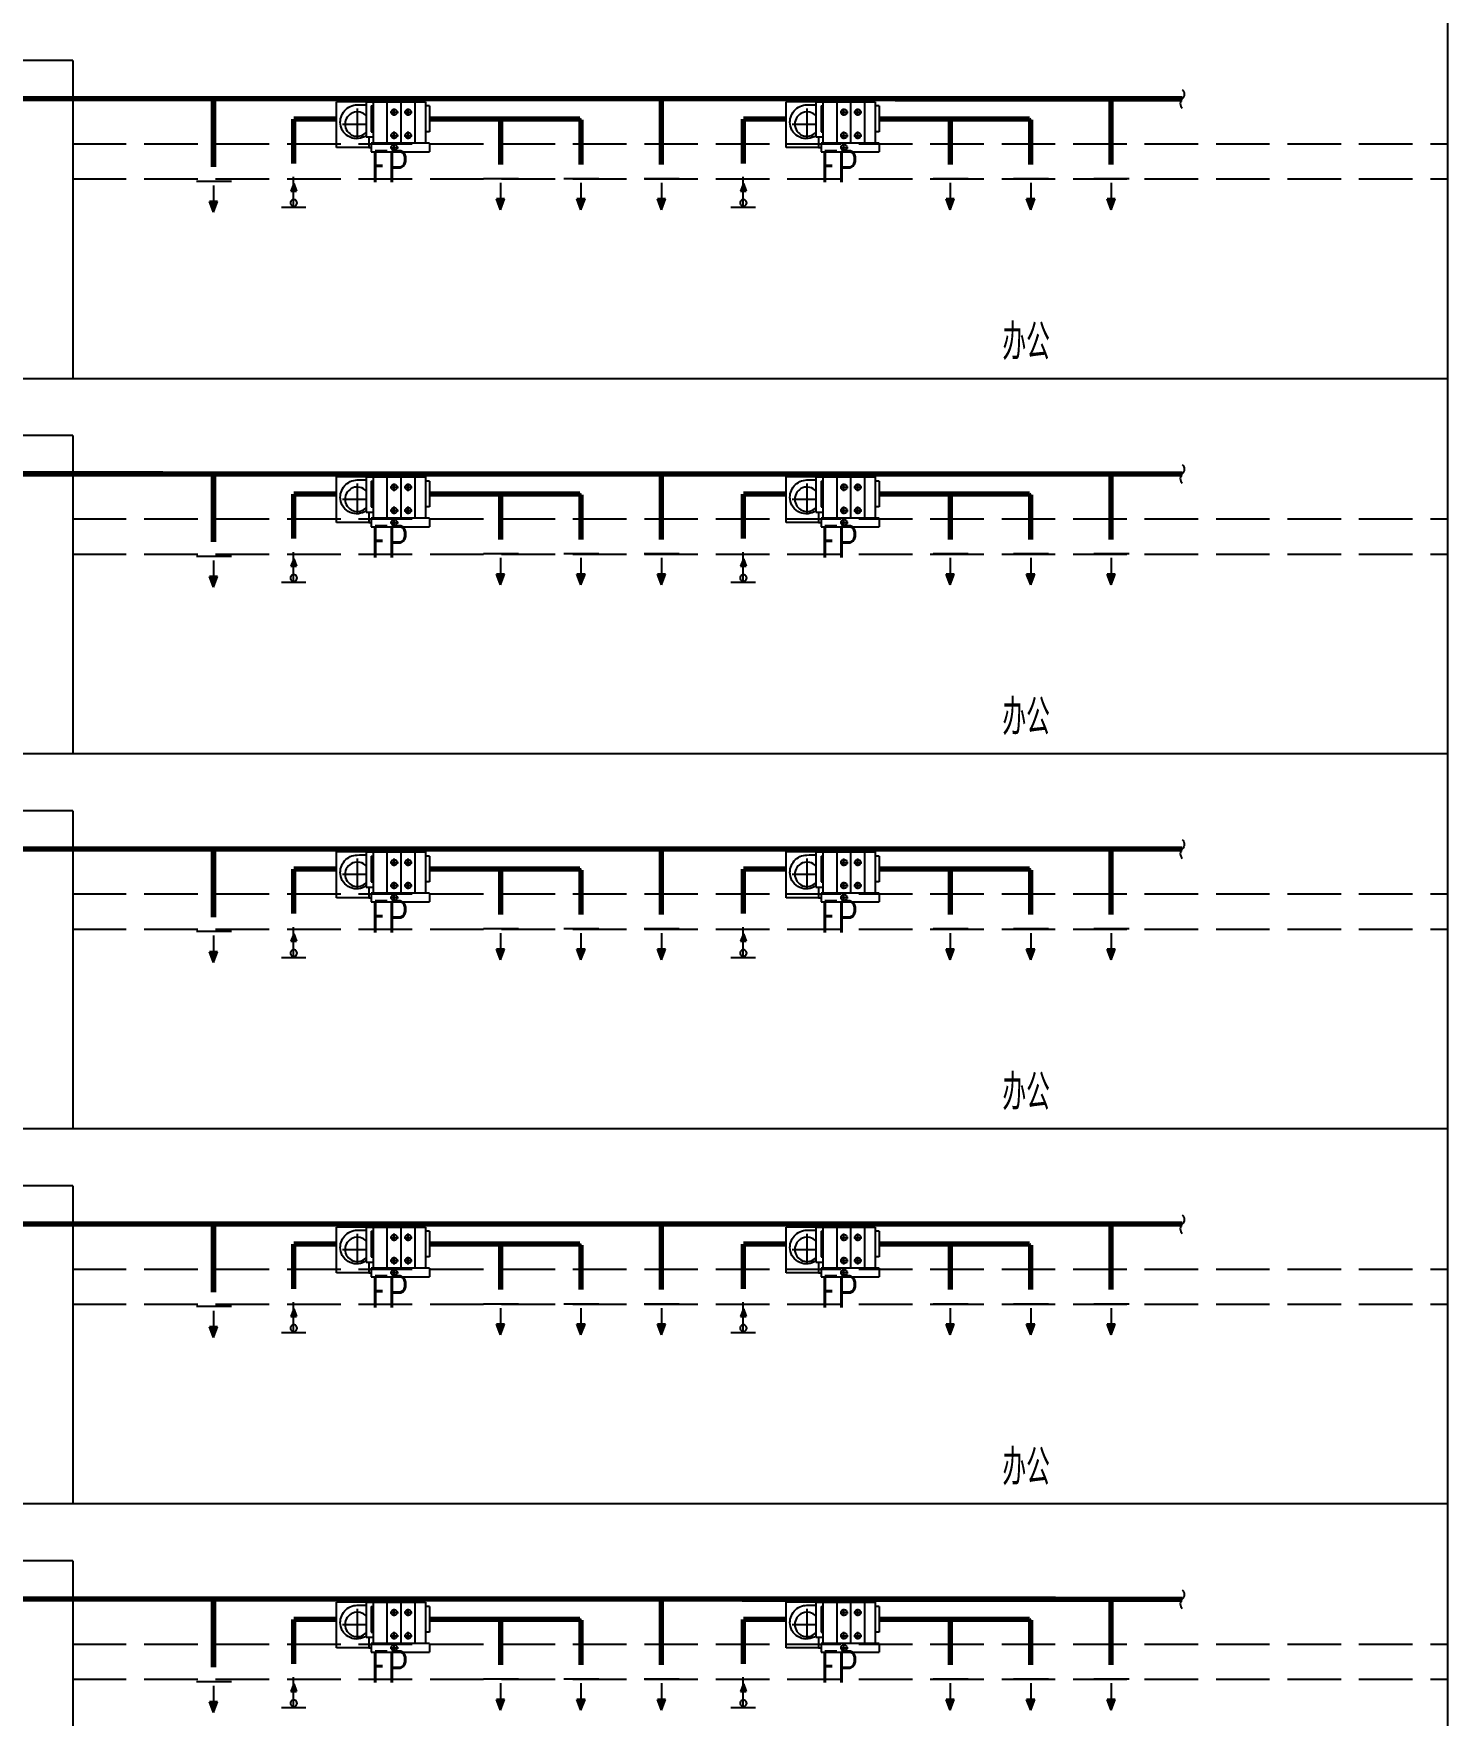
# Model space of a CAD drawing. Extents: x -778003 to -147913, y -2164908 to -814216.
# Drawn here: x -426004 to -410177, y -1146847 to -1128016 of the extents above; entities that cross this region are included whole.
import ezdxf

# ---------------------------------------------------------------- set-up
doc = ezdxf.new("R2010")
doc.units = 0
doc.header["$LTSCALE"] = 1000
doc.header["$MEASUREMENT"] = 0
doc.linetypes.add('虚线B', pattern=[0.8, 0.6, -0.2])
doc.layers.get('0').update_dxf_attribs({"linetype": 'CONTINUOUS'})
for name, color, linetype in [('AC-DIM', 3, 'CONTINUOUS'), ('ACS_COM', 7, 'CONTINUOUS'), ('ACS_风机标注', 2, 'CONTINUOUS'), ('EQUIP', 2, 'CONTINUOUS')]:
    doc.layers.add(name, color=color, linetype=linetype)
doc.styles.add('JD', font='ROMANS2.shx', dxfattribs={"width": 0.7, "bigfont": 'HZDF2.shx'})

msp = doc.modelspace()

# ---------------------------------------------------------------- linework, layer by layer
at = {"linetype": 'Continuous'}
for p, q in [((-423789.2, -1129670.2), (-424182, -1129670.2)), ((-420575.2, -1129641.9), (-420968, -1129641.9)), ((-420776.1, -1129687.7), (-420776.1, -1129987.8)), ((-419675.2, -1129641.9), (-420068, -1129641.9)), ((-419876.1, -1129687.7), (-419876.1, -1129987.8)), ((-418775.2, -1129641.9), (-419168, -1129641.9)), ((-418976.1, -1129687.7), (-418976.1, -1129987.8)), ((-415540.7, -1129641.9), (-415933.5, -1129641.9)), ((-415741.5, -1129687.7), (-415741.5, -1129987.8)), ((-414640.7, -1129641.9), (-415033.5, -1129641.9)), ((-414841.5, -1129687.7), (-414841.5, -1129987.8)), ((-413740.7, -1129641.9), (-414133.5, -1129641.9)), ((-413941.5, -1129687.7), (-413941.5, -1129987.8)), ((-423990.1, -1129716.1), (-423990.1, -1130016.2)), ((-420731, -1129867.7), (-420821.1, -1129867.7)), ((-420776.1, -1129987.8), (-420821.1, -1129867.7)), ((-420776.1, -1129987.8), (-420731, -1129867.7)), ((-420776.1, -1129987.8), (-420731, -1129867.7)), ((-419876.1, -1129987.8), (-419921.1, -1129867.7)), ((-419831, -1129867.7), (-419921.1, -1129867.7)), ((-419876.1, -1129987.8), (-419831, -1129867.7)), ((-419876.1, -1129987.8), (-419831, -1129867.7)), ((-418976.1, -1129987.8), (-419021.1, -1129867.7)), ((-418931, -1129867.7), (-419021.1, -1129867.7)), ((-418976.1, -1129987.8), (-418931, -1129867.7)), ((-418976.1, -1129987.8), (-418931, -1129867.7)), ((-415696.5, -1129867.7), (-415786.6, -1129867.7)), ((-415741.5, -1129987.8), (-415786.6, -1129867.7)), ((-415741.5, -1129987.8), (-415696.5, -1129867.7)), ((-415741.5, -1129987.8), (-415696.5, -1129867.7)), ((-414841.5, -1129987.8), (-414886.6, -1129867.7)), ((-414796.5, -1129867.7), (-414886.6, -1129867.7)), ((-414841.5, -1129987.8), (-414796.5, -1129867.7)), ((-414841.5, -1129987.8), (-414796.5, -1129867.7)), ((-413941.5, -1129987.8), (-413986.6, -1129867.7)), ((-413896.5, -1129867.7), (-413986.6, -1129867.7)), ((-413941.5, -1129987.8), (-413896.5, -1129867.7)), ((-413941.5, -1129987.8), (-413896.5, -1129867.7)), ((-423945, -1129896.1), (-424035.1, -1129896.1)), ((-423990.1, -1130016.2), (-424035.1, -1129896.1)), ((-423990.1, -1130016.2), (-423945, -1129896.1)), ((-423990.1, -1130016.2), (-423945, -1129896.1)), ((-423789.2, -1133870.3), (-424182, -1133870.3)), ((-423990.1, -1133916.1), (-423990.1, -1134216.2)), ((-420575.2, -1133841.9), (-420968, -1133841.9)), ((-420776.1, -1133887.7), (-420776.1, -1134187.8)), ((-419675.2, -1133841.9), (-420068, -1133841.9)), ((-419876.1, -1133887.7), (-419876.1, -1134187.8)), ((-418775.2, -1133841.9), (-419168, -1133841.9)), ((-418976.1, -1133887.7), (-418976.1, -1134187.8)), ((-415540.7, -1133841.9), (-415933.5, -1133841.9)), ((-415741.5, -1133887.7), (-415741.5, -1134187.8)), ((-414640.7, -1133841.9), (-415033.5, -1133841.9)), ((-414841.5, -1133887.7), (-414841.5, -1134187.8)), ((-413740.7, -1133841.9), (-414133.5, -1133841.9)), ((-413941.5, -1133887.7), (-413941.5, -1134187.8)), ((-423945, -1134096.2), (-424035.1, -1134096.2)), ((-423990.1, -1134216.2), (-424035.1, -1134096.2)), ((-423990.1, -1134216.2), (-423945, -1134096.2)), ((-423990.1, -1134216.2), (-423945, -1134096.2)), ((-420731, -1134067.8), (-420821.1, -1134067.8)), ((-420776.1, -1134187.8), (-420821.1, -1134067.8)), ((-420776.1, -1134187.8), (-420731, -1134067.8)), ((-420776.1, -1134187.8), (-420731, -1134067.8)), ((-419876.1, -1134187.8), (-419921.1, -1134067.8)), ((-419831, -1134067.8), (-419921.1, -1134067.8)), ((-419876.1, -1134187.8), (-419831, -1134067.8)), ((-419876.1, -1134187.8), (-419831, -1134067.8)), ((-418976.1, -1134187.8), (-419021.1, -1134067.8)), ((-418931, -1134067.8), (-419021.1, -1134067.8)), ((-418976.1, -1134187.8), (-418931, -1134067.8)), ((-418976.1, -1134187.8), (-418931, -1134067.8)), ((-415696.5, -1134067.8), (-415786.6, -1134067.8)), ((-415741.5, -1134187.8), (-415786.6, -1134067.8)), ((-415741.5, -1134187.8), (-415696.5, -1134067.8)), ((-415741.5, -1134187.8), (-415696.5, -1134067.8)), ((-414841.5, -1134187.8), (-414886.6, -1134067.8)), ((-414796.5, -1134067.8), (-414886.6, -1134067.8)), ((-414841.5, -1134187.8), (-414796.5, -1134067.8)), ((-414841.5, -1134187.8), (-414796.5, -1134067.8)), ((-413941.5, -1134187.8), (-413986.6, -1134067.8)), ((-413896.5, -1134067.8), (-413986.6, -1134067.8)), ((-413941.5, -1134187.8), (-413896.5, -1134067.8)), ((-413941.5, -1134187.8), (-413896.5, -1134067.8)), ((-423789.2, -1138070.3), (-424182, -1138070.3)), ((-423990.1, -1138116.1), (-423990.1, -1138416.3)), ((-420575.2, -1138041.9), (-420968, -1138041.9)), ((-420776.1, -1138087.8), (-420776.1, -1138387.9)), ((-419675.2, -1138041.9), (-420068, -1138041.9)), ((-419876.1, -1138087.8), (-419876.1, -1138387.9)), ((-418775.2, -1138041.9), (-419168, -1138041.9)), ((-418976.1, -1138087.8), (-418976.1, -1138387.9)), ((-415540.7, -1138041.9), (-415933.5, -1138041.9)), ((-415741.5, -1138087.8), (-415741.5, -1138387.9)), ((-414640.7, -1138041.9), (-415033.5, -1138041.9)), ((-414841.5, -1138087.8), (-414841.5, -1138387.9)), ((-413740.7, -1138041.9), (-414133.5, -1138041.9)), ((-413941.5, -1138087.8), (-413941.5, -1138387.9)), ((-423945, -1138296.2), (-424035.1, -1138296.2)), ((-423990.1, -1138416.3), (-424035.1, -1138296.2)), ((-423990.1, -1138416.3), (-423945, -1138296.2)), ((-423990.1, -1138416.3), (-423945, -1138296.2)), ((-420731, -1138267.8), (-420821.1, -1138267.8)), ((-420776.1, -1138387.9), (-420821.1, -1138267.8)), ((-420776.1, -1138387.9), (-420731, -1138267.8)), ((-420776.1, -1138387.9), (-420731, -1138267.8)), ((-419876.1, -1138387.9), (-419921.1, -1138267.8)), ((-419831, -1138267.8), (-419921.1, -1138267.8)), ((-419876.1, -1138387.9), (-419831, -1138267.8)), ((-419876.1, -1138387.9), (-419831, -1138267.8)), ((-418976.1, -1138387.9), (-419021.1, -1138267.8)), ((-418931, -1138267.8), (-419021.1, -1138267.8)), ((-418976.1, -1138387.9), (-418931, -1138267.8)), ((-418976.1, -1138387.9), (-418931, -1138267.8)), ((-415696.5, -1138267.8), (-415786.6, -1138267.8)), ((-415741.5, -1138387.9), (-415786.6, -1138267.8)), ((-415741.5, -1138387.9), (-415696.5, -1138267.8)), ((-415741.5, -1138387.9), (-415696.5, -1138267.8)), ((-414841.5, -1138387.9), (-414886.6, -1138267.8)), ((-414796.5, -1138267.8), (-414886.6, -1138267.8)), ((-414841.5, -1138387.9), (-414796.5, -1138267.8)), ((-414841.5, -1138387.9), (-414796.5, -1138267.8)), ((-413941.5, -1138387.9), (-413986.6, -1138267.8)), ((-413896.5, -1138267.8), (-413986.6, -1138267.8)), ((-413941.5, -1138387.9), (-413896.5, -1138267.8)), ((-413941.5, -1138387.9), (-413896.5, -1138267.8)), ((-423789.2, -1142270.4), (-424182, -1142270.4)), ((-420575.2, -1142242), (-420968, -1142242)), ((-420776.1, -1142287.9), (-420776.1, -1142588)), ((-419675.2, -1142242), (-420068, -1142242)), ((-419876.1, -1142287.9), (-419876.1, -1142588)), ((-418775.2, -1142242), (-419168, -1142242)), ((-418976.1, -1142287.9), (-418976.1, -1142588)), ((-415540.7, -1142242), (-415933.5, -1142242)), ((-415741.5, -1142287.9), (-415741.5, -1142588)), ((-414640.7, -1142242), (-415033.5, -1142242)), ((-414841.5, -1142287.9), (-414841.5, -1142588)), ((-413740.7, -1142242), (-414133.5, -1142242)), ((-413941.5, -1142287.9), (-413941.5, -1142588)), ((-423990.1, -1142316.2), (-423990.1, -1142616.3)), ((-420731, -1142467.9), (-420821.1, -1142467.9)), ((-420776.1, -1142588), (-420821.1, -1142467.9)), ((-420776.1, -1142588), (-420731, -1142467.9)), ((-420776.1, -1142588), (-420731, -1142467.9)), ((-419876.1, -1142588), (-419921.1, -1142467.9)), ((-419831, -1142467.9), (-419921.1, -1142467.9)), ((-419876.1, -1142588), (-419831, -1142467.9)), ((-419876.1, -1142588), (-419831, -1142467.9)), ((-418976.1, -1142588), (-419021.1, -1142467.9)), ((-418931, -1142467.9), (-419021.1, -1142467.9)), ((-418976.1, -1142588), (-418931, -1142467.9)), ((-418976.1, -1142588), (-418931, -1142467.9)), ((-415696.5, -1142467.9), (-415786.6, -1142467.9)), ((-415741.5, -1142588), (-415786.6, -1142467.9)), ((-415741.5, -1142588), (-415696.5, -1142467.9)), ((-415741.5, -1142588), (-415696.5, -1142467.9)), ((-414841.5, -1142588), (-414886.6, -1142467.9)), ((-414796.5, -1142467.9), (-414886.6, -1142467.9)), ((-414841.5, -1142588), (-414796.5, -1142467.9)), ((-414841.5, -1142588), (-414796.5, -1142467.9)), ((-413941.5, -1142588), (-413986.6, -1142467.9)), ((-413896.5, -1142467.9), (-413986.6, -1142467.9)), ((-413941.5, -1142588), (-413896.5, -1142467.9)), ((-413941.5, -1142588), (-413896.5, -1142467.9)), ((-423945, -1142496.3), (-424035.1, -1142496.3)), ((-423990.1, -1142616.3), (-424035.1, -1142496.3)), ((-423990.1, -1142616.3), (-423945, -1142496.3)), ((-423990.1, -1142616.3), (-423945, -1142496.3)), ((-420575.2, -1146442.1), (-420968, -1146442.1)), ((-419675.2, -1146442.1), (-420068, -1146442.1)), ((-418775.2, -1146442.1), (-419168, -1146442.1)), ((-415540.7, -1146442.1), (-415933.5, -1146442.1)), ((-414640.7, -1146442.1), (-415033.5, -1146442.1)), ((-413740.7, -1146442.1), (-414133.5, -1146442.1)), ((-423789.2, -1146470.5), (-424182, -1146470.5)), ((-423990.1, -1146516.3), (-423990.1, -1146816.4)), ((-420776.1, -1146487.9), (-420776.1, -1146788)), ((-419876.1, -1146487.9), (-419876.1, -1146788)), ((-418976.1, -1146487.9), (-418976.1, -1146788)), ((-415741.5, -1146487.9), (-415741.5, -1146788)), ((-414841.5, -1146487.9), (-414841.5, -1146788)), ((-413941.5, -1146487.9), (-413941.5, -1146788)), ((-423945, -1146696.4), (-424035.1, -1146696.4)), ((-423990.1, -1146816.4), (-424035.1, -1146696.4)), ((-423990.1, -1146816.4), (-423945, -1146696.4)), ((-423990.1, -1146816.4), (-423945, -1146696.4)), ((-420731, -1146668), (-420821.1, -1146668)), ((-420776.1, -1146788), (-420821.1, -1146668)), ((-420776.1, -1146788), (-420731, -1146668)), ((-420776.1, -1146788), (-420731, -1146668)), ((-419876.1, -1146788), (-419921.1, -1146668)), ((-419831, -1146668), (-419921.1, -1146668)), ((-419876.1, -1146788), (-419831, -1146668)), ((-419876.1, -1146788), (-419831, -1146668)), ((-418976.1, -1146788), (-419021.1, -1146668)), ((-418931, -1146668), (-419021.1, -1146668)), ((-418976.1, -1146788), (-418931, -1146668)), ((-418976.1, -1146788), (-418931, -1146668)), ((-415696.5, -1146668), (-415786.6, -1146668)), ((-415741.5, -1146788), (-415786.6, -1146668)), ((-415741.5, -1146788), (-415696.5, -1146668)), ((-415741.5, -1146788), (-415696.5, -1146668)), ((-414841.5, -1146788), (-414886.6, -1146668)), ((-414796.5, -1146668), (-414886.6, -1146668)), ((-414841.5, -1146788), (-414796.5, -1146668)), ((-414841.5, -1146788), (-414796.5, -1146668)), ((-413941.5, -1146788), (-413986.6, -1146668)), ((-413896.5, -1146668), (-413986.6, -1146668)), ((-413941.5, -1146788), (-413896.5, -1146668)), ((-413941.5, -1146788), (-413896.5, -1146668))]:
    msp.add_line(p, q, dxfattribs=at)
for points in [[(-420731, -1129867.7), (-420776.1, -1129987.8), (-420821.1, -1129867.7)], [(-419831, -1129867.7), (-419876.1, -1129987.8), (-419921.1, -1129867.7)], [(-418931, -1129867.7), (-418976.1, -1129987.8), (-419021.1, -1129867.7)], [(-415696.5, -1129867.7), (-415741.5, -1129987.8), (-415786.6, -1129867.7)], [(-414796.5, -1129867.7), (-414841.5, -1129987.8), (-414886.6, -1129867.7)], [(-413896.5, -1129867.7), (-413941.5, -1129987.8), (-413986.6, -1129867.7)], [(-423945, -1129896.1), (-423990.1, -1130016.2), (-424035.1, -1129896.1)], [(-423945, -1134096.2), (-423990.1, -1134216.2), (-424035.1, -1134096.2)], [(-420731, -1134067.8), (-420776.1, -1134187.8), (-420821.1, -1134067.8)], [(-419831, -1134067.8), (-419876.1, -1134187.8), (-419921.1, -1134067.8)], [(-418931, -1134067.8), (-418976.1, -1134187.8), (-419021.1, -1134067.8)], [(-415696.5, -1134067.8), (-415741.5, -1134187.8), (-415786.6, -1134067.8)], [(-414796.5, -1134067.8), (-414841.5, -1134187.8), (-414886.6, -1134067.8)], [(-413896.5, -1134067.8), (-413941.5, -1134187.8), (-413986.6, -1134067.8)], [(-423945, -1138296.2), (-423990.1, -1138416.3), (-424035.1, -1138296.2)], [(-420731, -1138267.8), (-420776.1, -1138387.9), (-420821.1, -1138267.8)], [(-419831, -1138267.8), (-419876.1, -1138387.9), (-419921.1, -1138267.8)], [(-418931, -1138267.8), (-418976.1, -1138387.9), (-419021.1, -1138267.8)], [(-415696.5, -1138267.8), (-415741.5, -1138387.9), (-415786.6, -1138267.8)], [(-414796.5, -1138267.8), (-414841.5, -1138387.9), (-414886.6, -1138267.8)], [(-413896.5, -1138267.8), (-413941.5, -1138387.9), (-413986.6, -1138267.8)], [(-420731, -1142467.9), (-420776.1, -1142588), (-420821.1, -1142467.9)], [(-419831, -1142467.9), (-419876.1, -1142588), (-419921.1, -1142467.9)], [(-418931, -1142467.9), (-418976.1, -1142588), (-419021.1, -1142467.9)], [(-415696.5, -1142467.9), (-415741.5, -1142588), (-415786.6, -1142467.9)], [(-414796.5, -1142467.9), (-414841.5, -1142588), (-414886.6, -1142467.9)], [(-413896.5, -1142467.9), (-413941.5, -1142588), (-413986.6, -1142467.9)], [(-423945, -1142496.3), (-423990.1, -1142616.3), (-424035.1, -1142496.3)], [(-423945, -1146696.4), (-423990.1, -1146816.4), (-424035.1, -1146696.4)], [(-420731, -1146668), (-420776.1, -1146788), (-420821.1, -1146668)], [(-419831, -1146668), (-419876.1, -1146788), (-419921.1, -1146668)], [(-418931, -1146668), (-418976.1, -1146788), (-419021.1, -1146668)], [(-415696.5, -1146668), (-415741.5, -1146788), (-415786.6, -1146668)], [(-414796.5, -1146668), (-414841.5, -1146788), (-414886.6, -1146668)], [(-413896.5, -1146668), (-413941.5, -1146788), (-413986.6, -1146668)]]:
    msp.add_solid(points, dxfattribs=at)
at = {"layer": 'AC-DIM'}
for p, q in [((-423092.9, -1129948.7), (-423092.9, -1129621.2)), ((-418059.6, -1129948.7), (-418059.6, -1129621.1)), ((-423091.6, -1129695.4), (-423123.2, -1129779.4)), ((-423091.6, -1129695.4), (-423123.2, -1129779.4)), ((-423123.2, -1129779.4), (-423060.1, -1129779.4)), ((-423091.6, -1129695.4), (-423060.1, -1129779.4)), ((-418057.1, -1129695.4), (-418088.7, -1129779.4)), ((-418057.1, -1129695.4), (-418088.7, -1129779.4)), ((-418088.7, -1129779.4), (-418025.6, -1129779.4)), ((-418057.1, -1129695.4), (-418025.6, -1129779.4)), ((-423230.4, -1129960.1), (-422955.4, -1129960.1)), ((-418197.1, -1129960.1), (-417922.2, -1129960.1)), ((-423092.9, -1134148.8), (-423092.9, -1133821.2)), ((-418059.6, -1134148.7), (-418059.6, -1133821.2)), ((-423091.6, -1133895.4), (-423123.2, -1133979.4)), ((-423091.6, -1133895.4), (-423123.2, -1133979.4)), ((-423123.2, -1133979.4), (-423060.1, -1133979.4)), ((-423091.6, -1133895.4), (-423060.1, -1133979.4)), ((-418057.1, -1133895.4), (-418088.7, -1133979.4)), ((-418057.1, -1133895.4), (-418088.7, -1133979.4)), ((-418088.7, -1133979.4), (-418025.6, -1133979.4)), ((-418057.1, -1133895.4), (-418025.6, -1133979.4)), ((-423230.4, -1134160.1), (-422955.4, -1134160.1)), ((-418197.1, -1134160.1), (-417922.2, -1134160.1)), ((-423091.6, -1138095.4), (-423123.2, -1138179.5)), ((-423091.6, -1138095.4), (-423123.2, -1138179.5)), ((-423092.9, -1138348.8), (-423092.9, -1138021.2)), ((-423091.6, -1138095.4), (-423060.1, -1138179.5)), ((-418057.1, -1138095.4), (-418088.7, -1138179.5)), ((-418057.1, -1138095.4), (-418088.7, -1138179.5)), ((-418059.6, -1138348.8), (-418059.6, -1138021.2)), ((-418057.1, -1138095.4), (-418025.6, -1138179.5)), ((-423123.2, -1138179.5), (-423060.1, -1138179.5)), ((-418088.7, -1138179.5), (-418025.6, -1138179.5)), ((-423230.4, -1138360.1), (-422955.4, -1138360.1)), ((-418197.1, -1138360.1), (-417922.2, -1138360.1)), ((-423091.6, -1142295.5), (-423123.2, -1142379.5)), ((-423091.6, -1142295.5), (-423123.2, -1142379.5)), ((-423092.9, -1142548.9), (-423092.9, -1142221.3)), ((-423091.6, -1142295.5), (-423060.1, -1142379.5)), ((-418057.1, -1142295.5), (-418088.7, -1142379.5)), ((-418057.1, -1142295.5), (-418088.7, -1142379.5)), ((-418059.6, -1142548.9), (-418059.6, -1142221.3)), ((-418057.1, -1142295.5), (-418025.6, -1142379.5)), ((-423123.2, -1142379.5), (-423060.1, -1142379.5)), ((-418088.7, -1142379.5), (-418025.6, -1142379.5)), ((-423230.4, -1142560.2), (-422955.4, -1142560.2)), ((-418197.1, -1142560.2), (-417922.2, -1142560.2)), ((-423092.9, -1146748.9), (-423092.9, -1146421.4)), ((-418059.6, -1146748.9), (-418059.6, -1146421.4)), ((-423091.6, -1146495.6), (-423123.2, -1146579.6)), ((-423091.6, -1146495.6), (-423123.2, -1146579.6)), ((-423123.2, -1146579.6), (-423060.1, -1146579.6)), ((-423091.6, -1146495.6), (-423060.1, -1146579.6)), ((-418057.1, -1146495.6), (-418088.7, -1146579.6)), ((-418057.1, -1146495.6), (-418088.7, -1146579.6)), ((-418088.7, -1146579.6), (-418025.6, -1146579.6)), ((-418057.1, -1146495.6), (-418025.6, -1146579.6)), ((-423230.4, -1146760.3), (-422955.4, -1146760.3)), ((-418197.1, -1146760.3), (-417922.2, -1146760.3))]:
    msp.add_line(p, q, dxfattribs=at)
for centre, start, end in [((-423092.6, -1129911.6), 88.0773, 271.9227), ((-423091.3, -1129911.6), 268.0773, 91.9227), ((-418058.1, -1129911.6), 88.0773, 271.9227), ((-418058.1, -1129911.6), 268.0773, 91.9227), ((-423092.6, -1134111.6), 88.0773, 271.9227), ((-423091.3, -1134111.7), 268.0773, 91.9227), ((-418058.1, -1134111.6), 88.0773, 271.9227), ((-418058.1, -1134111.6), 268.0773, 91.9227), ((-423092.6, -1138311.7), 88.0773, 271.9227), ((-423091.3, -1138311.7), 268.0773, 91.9227), ((-418058.1, -1138311.7), 88.0773, 271.9227), ((-418058.1, -1138311.7), 268.0773, 91.9227), ((-423092.6, -1142511.8), 88.0773, 271.9227), ((-423091.3, -1142511.8), 268.0773, 91.9227), ((-418058.1, -1142511.8), 88.0773, 271.9227), ((-418058.1, -1142511.8), 268.0773, 91.9227), ((-423092.6, -1146711.8), 88.0773, 271.9227), ((-423091.3, -1146711.8), 268.0773, 91.9227), ((-418058.1, -1146711.8), 88.0773, 271.9227), ((-418058.1, -1146711.8), 268.0773, 91.9227)]:
    msp.add_arc(centre, 37.1, start, end, dxfattribs=at)
for points in [[(-423123.2, -1129779.4), (-423091.6, -1129695.4), (-423060.1, -1129779.4)], [(-418088.7, -1129779.4), (-418057.1, -1129695.4), (-418025.6, -1129779.4)], [(-423123.2, -1133979.4), (-423091.6, -1133895.4), (-423060.1, -1133979.4)], [(-418088.7, -1133979.4), (-418057.1, -1133895.4), (-418025.6, -1133979.4)], [(-423123.2, -1138179.5), (-423091.6, -1138095.4), (-423060.1, -1138179.5)], [(-418088.7, -1138179.5), (-418057.1, -1138095.4), (-418025.6, -1138179.5)], [(-423123.2, -1142379.5), (-423091.6, -1142295.5), (-423060.1, -1142379.5)], [(-418088.7, -1142379.5), (-418057.1, -1142295.5), (-418025.6, -1142379.5)], [(-423123.2, -1146579.6), (-423091.6, -1146495.6), (-423060.1, -1146579.6)], [(-418088.7, -1146579.6), (-418057.1, -1146495.6), (-418025.6, -1146579.6)]]:
    msp.add_solid(points, dxfattribs=at)
at = {"layer": 'ACS_COM'}
for p, q in [((-410176.6, -1115075.7), (-410176.6, -1157376.2)), ((-425566.2, -1128317.4), (-430549.1, -1128317.4)), ((-425566.2, -1128317.4), (-425566.2, -1131875.9)), ((-422613.5, -1129291.9), (-422613.5, -1128779.4)), ((-422279.5, -1128779.4), (-422613.5, -1128779.4)), ((-422380.5, -1128854.2), (-422380.5, -1129192.4)), ((-422279.5, -1128779.4), (-421616.5, -1128779.4)), ((-422279.5, -1128779.4), (-422279.5, -1129172.9)), ((-422223.1, -1128826.4), (-422223.1, -1129114.4)), ((-422223.1, -1128826.4), (-422203.7, -1128826.4)), ((-422203.7, -1128779.4), (-422203.7, -1129241.2)), ((-422044, -1129241.2), (-422044, -1128779.4)), ((-421888.9, -1129241.2), (-421888.9, -1128779.4)), ((-421733.8, -1129241.2), (-421733.8, -1128779.4)), ((-421616.5, -1128779.4), (-421616.5, -1129241.2)), ((-421572.6, -1128826.4), (-421616.5, -1128826.4)), ((-421572.6, -1128826.4), (-421572.6, -1129114.4)), ((-417579, -1129291.9), (-417579, -1128779.4)), ((-417245, -1128779.4), (-417579, -1128779.4)), ((-417346, -1128854.2), (-417346, -1129192.4)), ((-417245, -1128779.4), (-416582, -1128779.4)), ((-417245, -1128779.4), (-417245, -1129172.9)), ((-417188.6, -1128826.4), (-417188.6, -1129114.4)), ((-417188.6, -1128826.4), (-417169.2, -1128826.4)), ((-417169.2, -1128779.4), (-417169.2, -1129241.2)), ((-417009.5, -1129241.2), (-417009.5, -1128779.4)), ((-416854.4, -1129241.2), (-416854.4, -1128779.4)), ((-416699.2, -1129241.2), (-416699.2, -1128779.4)), ((-416582, -1128779.4), (-416582, -1129241.2)), ((-416538.1, -1128826.4), (-416582, -1128826.4)), ((-416538.1, -1128826.4), (-416538.1, -1129114.4)), ((-422545, -1129029.5), (-422279.5, -1129029.5)), ((-422223.1, -1129114.4), (-422203.7, -1129114.4)), ((-421572.6, -1129114.4), (-421616.5, -1129114.4)), ((-417510.4, -1129029.5), (-417245, -1129029.5)), ((-417188.6, -1129114.4), (-417169.2, -1129114.4)), ((-416538.1, -1129114.4), (-416582, -1129114.4)), ((-422251.1, -1129291.9), (-422613.5, -1129291.9)), ((-422279.5, -1129172.9), (-422203.7, -1129172.9)), ((-422251.1, -1129172.9), (-422251.1, -1129291.9)), ((-422251.1, -1129291.9), (-422223.1, -1129291.9)), ((-421572.6, -1129241.2), (-422223.1, -1129241.2)), ((-422223.1, -1129241.2), (-422223.1, -1129338.6)), ((-421572.6, -1129241.2), (-421572.6, -1129338.6)), ((-417216.6, -1129291.9), (-417579, -1129291.9)), ((-417245, -1129172.9), (-417169.2, -1129172.9)), ((-417216.6, -1129172.9), (-417216.6, -1129291.9)), ((-417216.6, -1129291.9), (-417188.6, -1129291.9)), ((-416538.1, -1129241.2), (-417188.6, -1129241.2)), ((-417188.6, -1129241.2), (-417188.6, -1129338.6)), ((-416538.1, -1129241.2), (-416538.1, -1129338.6)), ((-422223.1, -1129338.6), (-421572.6, -1129338.6)), ((-417188.6, -1129338.6), (-416538.1, -1129338.6)), ((-430549.1, -1131876), (-410176.6, -1131876)), ((-425566.2, -1132517.4), (-430549.1, -1132517.4)), ((-425566.2, -1132517.4), (-425566.2, -1136076)), ((-422613.5, -1133491.9), (-422613.5, -1132979.5)), ((-422279.5, -1132979.5), (-422613.5, -1132979.5)), ((-422380.5, -1133054.3), (-422380.5, -1133392.5)), ((-422279.5, -1132979.5), (-421616.5, -1132979.5)), ((-422279.5, -1132979.5), (-422279.5, -1133373)), ((-422223.1, -1133026.4), (-422223.1, -1133314.4)), ((-422223.1, -1133026.4), (-422203.7, -1133026.4)), ((-422203.7, -1132979.5), (-422203.7, -1133441.2)), ((-422044, -1133441.2), (-422044, -1132979.5)), ((-421888.9, -1133441.2), (-421888.9, -1132979.5)), ((-421733.8, -1133441.2), (-421733.8, -1132979.5)), ((-421616.5, -1132979.5), (-421616.5, -1133441.2)), ((-421572.6, -1133026.4), (-421616.5, -1133026.4)), ((-421572.6, -1133026.4), (-421572.6, -1133314.4)), ((-417579, -1133491.9), (-417579, -1132979.5)), ((-417245, -1132979.5), (-417579, -1132979.5)), ((-417346, -1133054.3), (-417346, -1133392.5)), ((-417245, -1132979.5), (-416582, -1132979.5)), ((-417245, -1132979.5), (-417245, -1133373)), ((-417188.6, -1133026.4), (-417188.6, -1133314.4)), ((-417188.6, -1133026.4), (-417169.2, -1133026.4)), ((-417169.2, -1132979.5), (-417169.2, -1133441.2)), ((-417009.5, -1133441.2), (-417009.5, -1132979.5)), ((-416854.4, -1133441.2), (-416854.4, -1132979.5)), ((-416699.2, -1133441.2), (-416699.2, -1132979.5)), ((-416582, -1132979.5), (-416582, -1133441.2)), ((-416538.1, -1133026.4), (-416582, -1133026.4)), ((-416538.1, -1133026.4), (-416538.1, -1133314.4)), ((-422545, -1133229.5), (-422279.5, -1133229.5)), ((-417510.4, -1133229.5), (-417245, -1133229.5)), ((-422279.5, -1133373), (-422203.7, -1133373)), ((-422251.1, -1133373), (-422251.1, -1133491.9)), ((-422223.1, -1133314.4), (-422203.7, -1133314.4)), ((-421572.6, -1133441.2), (-422223.1, -1133441.2)), ((-422223.1, -1133441.2), (-422223.1, -1133538.7)), ((-421572.6, -1133314.4), (-421616.5, -1133314.4)), ((-421572.6, -1133441.2), (-421572.6, -1133538.7)), ((-417245, -1133373), (-417169.2, -1133373)), ((-417216.6, -1133373), (-417216.6, -1133491.9)), ((-417188.6, -1133314.4), (-417169.2, -1133314.4)), ((-416538.1, -1133441.2), (-417188.6, -1133441.2)), ((-417188.6, -1133441.2), (-417188.6, -1133538.7)), ((-416538.1, -1133314.4), (-416582, -1133314.4)), ((-416538.1, -1133441.2), (-416538.1, -1133538.7)), ((-422251.1, -1133491.9), (-422613.5, -1133491.9)), ((-422251.1, -1133491.9), (-422223.1, -1133491.9)), ((-422223.1, -1133538.7), (-421572.6, -1133538.7)), ((-417216.6, -1133491.9), (-417579, -1133491.9)), ((-417216.6, -1133491.9), (-417188.6, -1133491.9)), ((-417188.6, -1133538.7), (-416538.1, -1133538.7)), ((-430549.1, -1136076), (-410176.6, -1136076)), ((-425566.2, -1136717.5), (-430549.1, -1136717.5)), ((-425566.2, -1136717.5), (-425566.2, -1140276)), ((-422613.5, -1137692), (-422613.5, -1137179.5)), ((-422279.5, -1137179.5), (-422613.5, -1137179.5)), ((-422279.5, -1137179.5), (-421616.5, -1137179.5)), ((-422279.5, -1137179.5), (-422279.5, -1137573)), ((-422203.7, -1137179.5), (-422203.7, -1137641.2)), ((-422044, -1137641.2), (-422044, -1137179.5)), ((-421888.9, -1137641.2), (-421888.9, -1137179.5)), ((-421733.8, -1137641.2), (-421733.8, -1137179.5)), ((-421616.5, -1137179.5), (-421616.5, -1137641.2)), ((-417579, -1137692), (-417579, -1137179.5)), ((-417245, -1137179.5), (-417579, -1137179.5)), ((-417245, -1137179.5), (-416582, -1137179.5)), ((-417245, -1137179.5), (-417245, -1137573)), ((-417169.2, -1137179.5), (-417169.2, -1137641.2)), ((-417009.5, -1137641.2), (-417009.5, -1137179.5)), ((-416854.4, -1137641.2), (-416854.4, -1137179.5)), ((-416699.2, -1137641.2), (-416699.2, -1137179.5)), ((-416582, -1137179.5), (-416582, -1137641.2)), ((-422380.5, -1137254.3), (-422380.5, -1137592.5)), ((-422223.1, -1137226.4), (-422223.1, -1137514.4)), ((-422223.1, -1137226.4), (-422203.7, -1137226.4)), ((-421572.6, -1137226.4), (-421616.5, -1137226.4)), ((-421572.6, -1137226.4), (-421572.6, -1137514.4)), ((-417346, -1137254.3), (-417346, -1137592.5)), ((-417188.6, -1137226.4), (-417188.6, -1137514.4)), ((-417188.6, -1137226.4), (-417169.2, -1137226.4)), ((-416538.1, -1137226.4), (-416582, -1137226.4)), ((-416538.1, -1137226.4), (-416538.1, -1137514.4)), ((-422545, -1137429.6), (-422279.5, -1137429.6)), ((-422279.5, -1137573), (-422203.7, -1137573)), ((-422251.1, -1137573), (-422251.1, -1137692)), ((-422223.1, -1137514.4), (-422203.7, -1137514.4)), ((-421572.6, -1137514.4), (-421616.5, -1137514.4)), ((-417510.4, -1137429.6), (-417245, -1137429.6)), ((-417245, -1137573), (-417169.2, -1137573)), ((-417216.6, -1137573), (-417216.6, -1137692)), ((-417188.6, -1137514.4), (-417169.2, -1137514.4)), ((-416538.1, -1137514.4), (-416582, -1137514.4)), ((-422251.1, -1137692), (-422613.5, -1137692)), ((-422251.1, -1137692), (-422223.1, -1137692)), ((-421572.6, -1137641.2), (-422223.1, -1137641.2)), ((-422223.1, -1137641.2), (-422223.1, -1137738.7)), ((-422223.1, -1137738.7), (-421572.6, -1137738.7)), ((-421572.6, -1137641.2), (-421572.6, -1137738.7)), ((-417216.6, -1137692), (-417579, -1137692)), ((-417216.6, -1137692), (-417188.6, -1137692)), ((-416538.1, -1137641.2), (-417188.6, -1137641.2)), ((-417188.6, -1137641.2), (-417188.6, -1137738.7)), ((-417188.6, -1137738.7), (-416538.1, -1137738.7)), ((-416538.1, -1137641.2), (-416538.1, -1137738.7)), ((-430549.1, -1140276.1), (-410176.6, -1140276.1)), ((-425566.2, -1140917.5), (-430549.1, -1140917.5)), ((-425566.2, -1140917.5), (-425566.2, -1144476.1)), ((-422613.5, -1141892), (-422613.5, -1141379.6)), ((-422279.5, -1141379.6), (-422613.5, -1141379.6)), ((-422380.5, -1141454.4), (-422380.5, -1141792.6)), ((-422279.5, -1141379.6), (-421616.5, -1141379.6)), ((-422279.5, -1141379.6), (-422279.5, -1141773.1)), ((-422223.1, -1141426.5), (-422223.1, -1141714.5)), ((-422223.1, -1141426.5), (-422203.7, -1141426.5)), ((-422203.7, -1141379.6), (-422203.7, -1141841.3)), ((-422044, -1141841.3), (-422044, -1141379.6)), ((-421888.9, -1141841.3), (-421888.9, -1141379.6)), ((-421733.8, -1141841.3), (-421733.8, -1141379.6)), ((-421616.5, -1141379.6), (-421616.5, -1141841.3)), ((-421572.6, -1141426.5), (-421616.5, -1141426.5)), ((-421572.6, -1141426.5), (-421572.6, -1141714.5)), ((-417579, -1141892), (-417579, -1141379.6)), ((-417245, -1141379.6), (-417579, -1141379.6)), ((-417346, -1141454.4), (-417346, -1141792.6)), ((-417245, -1141379.6), (-416582, -1141379.6)), ((-417245, -1141379.6), (-417245, -1141773.1)), ((-417188.6, -1141426.5), (-417188.6, -1141714.5)), ((-417188.6, -1141426.5), (-417169.2, -1141426.5)), ((-417169.2, -1141379.6), (-417169.2, -1141841.3)), ((-417009.5, -1141841.3), (-417009.5, -1141379.6)), ((-416854.4, -1141841.3), (-416854.4, -1141379.6)), ((-416699.2, -1141841.3), (-416699.2, -1141379.6)), ((-416582, -1141379.6), (-416582, -1141841.3)), ((-416538.1, -1141426.5), (-416582, -1141426.5)), ((-416538.1, -1141426.5), (-416538.1, -1141714.5)), ((-422545, -1141629.7), (-422279.5, -1141629.7)), ((-422223.1, -1141714.5), (-422203.7, -1141714.5)), ((-421572.6, -1141714.5), (-421616.5, -1141714.5)), ((-417510.4, -1141629.7), (-417245, -1141629.7)), ((-417188.6, -1141714.5), (-417169.2, -1141714.5)), ((-416538.1, -1141714.5), (-416582, -1141714.5)), ((-422251.1, -1141892), (-422613.5, -1141892)), ((-422279.5, -1141773.1), (-422203.7, -1141773.1)), ((-422251.1, -1141773.1), (-422251.1, -1141892)), ((-422251.1, -1141892), (-422223.1, -1141892)), ((-421572.6, -1141841.3), (-422223.1, -1141841.3)), ((-422223.1, -1141841.3), (-422223.1, -1141938.8)), ((-421572.6, -1141841.3), (-421572.6, -1141938.8)), ((-417216.6, -1141892), (-417579, -1141892)), ((-417245, -1141773.1), (-417169.2, -1141773.1)), ((-417216.6, -1141773.1), (-417216.6, -1141892)), ((-417216.6, -1141892), (-417188.6, -1141892)), ((-416538.1, -1141841.3), (-417188.6, -1141841.3)), ((-417188.6, -1141841.3), (-417188.6, -1141938.8)), ((-416538.1, -1141841.3), (-416538.1, -1141938.8)), ((-422223.1, -1141938.8), (-421572.6, -1141938.8)), ((-417188.6, -1141938.8), (-416538.1, -1141938.8)), ((-430549.1, -1144476.1), (-410176.6, -1144476.1)), ((-425566.2, -1145117.6), (-430549.1, -1145117.6)), ((-425566.2, -1145117.6), (-425566.2, -1148676.1)), ((-422613.5, -1146092.1), (-422613.5, -1145579.6)), ((-422279.5, -1145579.6), (-422613.5, -1145579.6)), ((-422380.5, -1145654.4), (-422380.5, -1145992.6)), ((-422279.5, -1145579.6), (-421616.5, -1145579.6)), ((-422279.5, -1145579.6), (-422279.5, -1145973.1)), ((-422223.1, -1145626.6), (-422223.1, -1145914.6)), ((-422223.1, -1145626.6), (-422203.7, -1145626.6)), ((-422203.7, -1145579.6), (-422203.7, -1146041.4)), ((-422044, -1146041.4), (-422044, -1145579.6)), ((-421888.9, -1146041.4), (-421888.9, -1145579.6)), ((-421733.8, -1146041.4), (-421733.8, -1145579.6)), ((-421616.5, -1145579.6), (-421616.5, -1146041.4)), ((-421572.6, -1145626.6), (-421616.5, -1145626.6)), ((-421572.6, -1145626.6), (-421572.6, -1145914.6)), ((-417579, -1146092.1), (-417579, -1145579.6)), ((-417245, -1145579.6), (-417579, -1145579.6)), ((-417346, -1145654.4), (-417346, -1145992.6)), ((-417245, -1145579.6), (-416582, -1145579.6)), ((-417245, -1145579.6), (-417245, -1145973.1)), ((-417188.6, -1145626.6), (-417188.6, -1145914.6)), ((-417188.6, -1145626.6), (-417169.2, -1145626.6)), ((-417169.2, -1145579.6), (-417169.2, -1146041.4)), ((-417009.5, -1146041.4), (-417009.5, -1145579.6)), ((-416854.4, -1146041.4), (-416854.4, -1145579.6)), ((-416699.2, -1146041.4), (-416699.2, -1145579.6)), ((-416582, -1145579.6), (-416582, -1146041.4)), ((-416538.1, -1145626.6), (-416582, -1145626.6)), ((-416538.1, -1145626.6), (-416538.1, -1145914.6)), ((-422545, -1145829.7), (-422279.5, -1145829.7)), ((-417510.4, -1145829.7), (-417245, -1145829.7)), ((-422279.5, -1145973.1), (-422203.7, -1145973.1)), ((-422251.1, -1145973.1), (-422251.1, -1146092.1)), ((-422223.1, -1145914.6), (-422203.7, -1145914.6)), ((-421572.6, -1146041.4), (-422223.1, -1146041.4)), ((-422223.1, -1146041.4), (-422223.1, -1146138.8)), ((-421572.6, -1145914.6), (-421616.5, -1145914.6)), ((-421572.6, -1146041.4), (-421572.6, -1146138.8)), ((-417245, -1145973.1), (-417169.2, -1145973.1)), ((-417216.6, -1145973.1), (-417216.6, -1146092.1)), ((-417188.6, -1145914.6), (-417169.2, -1145914.6)), ((-416538.1, -1146041.4), (-417188.6, -1146041.4)), ((-417188.6, -1146041.4), (-417188.6, -1146138.8)), ((-416538.1, -1145914.6), (-416582, -1145914.6)), ((-416538.1, -1146041.4), (-416538.1, -1146138.8)), ((-422251.1, -1146092.1), (-422613.5, -1146092.1)), ((-422251.1, -1146092.1), (-422223.1, -1146092.1)), ((-422223.1, -1146138.8), (-421572.6, -1146138.8)), ((-417216.6, -1146092.1), (-417579, -1146092.1)), ((-417216.6, -1146092.1), (-417188.6, -1146092.1)), ((-417188.6, -1146138.8), (-416538.1, -1146138.8))]:
    msp.add_line(p, q, dxfattribs=at)
at = {"layer": 'ACS_COM', "color": 1}
for p, q in [((-422010.5, -1128895.9), (-421920.3, -1128895.9)), ((-421966.5, -1128937.8), (-421966.5, -1128853.1)), ((-421855.4, -1128895.9), (-421765.1, -1128895.9)), ((-421811.3, -1128937.8), (-421811.3, -1128853.1)), ((-416976, -1128895.9), (-416885.8, -1128895.9)), ((-416931.9, -1128937.8), (-416931.9, -1128853.1)), ((-416820.9, -1128895.9), (-416730.6, -1128895.9)), ((-416776.8, -1128937.8), (-416776.8, -1128853.1)), ((-421966.5, -1129197.6), (-421966.5, -1129112.9)), ((-421811.3, -1129197.6), (-421811.3, -1129112.9)), ((-416931.9, -1129197.6), (-416931.9, -1129112.9)), ((-416776.8, -1129197.6), (-416776.8, -1129112.9)), ((-422010.5, -1129155.7), (-421920.3, -1129155.7)), ((-422010.5, -1129290), (-421920.3, -1129290)), ((-421966.5, -1129331.8), (-421966.5, -1129247.2)), ((-421855.4, -1129155.7), (-421765.1, -1129155.7)), ((-416976, -1129155.7), (-416885.8, -1129155.7)), ((-416976, -1129290), (-416885.8, -1129290)), ((-416931.9, -1129331.8), (-416931.9, -1129247.2)), ((-416820.9, -1129155.7), (-416730.6, -1129155.7)), ((-421966.5, -1133137.8), (-421966.5, -1133053.2)), ((-421811.3, -1133137.8), (-421811.3, -1133053.2)), ((-416931.9, -1133137.8), (-416931.9, -1133053.2)), ((-416776.8, -1133137.8), (-416776.8, -1133053.2)), ((-422010.5, -1133096), (-421920.3, -1133096)), ((-421855.4, -1133096), (-421765.1, -1133096)), ((-416976, -1133096), (-416885.8, -1133096)), ((-416820.9, -1133096), (-416730.6, -1133096)), ((-422010.5, -1133355.8), (-421920.3, -1133355.8)), ((-421966.5, -1133397.6), (-421966.5, -1133313)), ((-421966.5, -1133531.9), (-421966.5, -1133447.2)), ((-421855.4, -1133355.8), (-421765.1, -1133355.8)), ((-421811.3, -1133397.6), (-421811.3, -1133313)), ((-416976, -1133355.8), (-416885.8, -1133355.8)), ((-416931.9, -1133397.6), (-416931.9, -1133313)), ((-416931.9, -1133531.9), (-416931.9, -1133447.2)), ((-416820.9, -1133355.8), (-416730.6, -1133355.8)), ((-416776.8, -1133397.6), (-416776.8, -1133313)), ((-422010.5, -1133490), (-421920.3, -1133490)), ((-416976, -1133490), (-416885.8, -1133490)), ((-422010.5, -1137296), (-421920.3, -1137296)), ((-421966.5, -1137337.9), (-421966.5, -1137253.2)), ((-421855.4, -1137296), (-421765.1, -1137296)), ((-421811.3, -1137337.9), (-421811.3, -1137253.2)), ((-416976, -1137296), (-416885.8, -1137296)), ((-416931.9, -1137337.9), (-416931.9, -1137253.2)), ((-416820.9, -1137296), (-416730.6, -1137296)), ((-416776.8, -1137337.9), (-416776.8, -1137253.2)), ((-422010.5, -1137555.8), (-421920.3, -1137555.8)), ((-421966.5, -1137597.6), (-421966.5, -1137513)), ((-421855.4, -1137555.8), (-421765.1, -1137555.8)), ((-421811.3, -1137597.6), (-421811.3, -1137513)), ((-416976, -1137555.8), (-416885.8, -1137555.8)), ((-416931.9, -1137597.6), (-416931.9, -1137513)), ((-416820.9, -1137555.8), (-416730.6, -1137555.8)), ((-416776.8, -1137597.6), (-416776.8, -1137513)), ((-422010.5, -1137690), (-421920.3, -1137690)), ((-421966.5, -1137731.9), (-421966.5, -1137647.2)), ((-416976, -1137690), (-416885.8, -1137690)), ((-416931.9, -1137731.9), (-416931.9, -1137647.2)), ((-422010.5, -1141496.1), (-421920.3, -1141496.1)), ((-421966.5, -1141537.9), (-421966.5, -1141453.3)), ((-421855.4, -1141496.1), (-421765.1, -1141496.1)), ((-421811.3, -1141537.9), (-421811.3, -1141453.3)), ((-416976, -1141496.1), (-416885.8, -1141496.1)), ((-416931.9, -1141537.9), (-416931.9, -1141453.3)), ((-416820.9, -1141496.1), (-416730.6, -1141496.1)), ((-416776.8, -1141537.9), (-416776.8, -1141453.3)), ((-421966.5, -1141797.7), (-421966.5, -1141713.1)), ((-421811.3, -1141797.7), (-421811.3, -1141713.1)), ((-416931.9, -1141797.7), (-416931.9, -1141713.1)), ((-416776.8, -1141797.7), (-416776.8, -1141713.1)), ((-422010.5, -1141755.9), (-421920.3, -1141755.9)), ((-422010.5, -1141890.1), (-421920.3, -1141890.1)), ((-421966.5, -1141932), (-421966.5, -1141847.3)), ((-421855.4, -1141755.9), (-421765.1, -1141755.9)), ((-416976, -1141755.9), (-416885.8, -1141755.9)), ((-416976, -1141890.1), (-416885.8, -1141890.1)), ((-416931.9, -1141932), (-416931.9, -1141847.3)), ((-416820.9, -1141755.9), (-416730.6, -1141755.9)), ((-421966.5, -1145738), (-421966.5, -1145653.3)), ((-421811.3, -1145738), (-421811.3, -1145653.3)), ((-416931.9, -1145738), (-416931.9, -1145653.3)), ((-416776.8, -1145738), (-416776.8, -1145653.3)), ((-422010.5, -1145696.2), (-421920.3, -1145696.2)), ((-421855.4, -1145696.2), (-421765.1, -1145696.2)), ((-416976, -1145696.2), (-416885.8, -1145696.2)), ((-416820.9, -1145696.2), (-416730.6, -1145696.2)), ((-422010.5, -1145955.9), (-421920.3, -1145955.9)), ((-421966.5, -1145997.8), (-421966.5, -1145913.1)), ((-421966.5, -1146132), (-421966.5, -1146047.4)), ((-421855.4, -1145955.9), (-421765.1, -1145955.9)), ((-421811.3, -1145997.8), (-421811.3, -1145913.1)), ((-416976, -1145955.9), (-416885.8, -1145955.9)), ((-416931.9, -1145997.8), (-416931.9, -1145913.1)), ((-416931.9, -1146132), (-416931.9, -1146047.4)), ((-416820.9, -1145955.9), (-416730.6, -1145955.9)), ((-416776.8, -1145997.8), (-416776.8, -1145913.1)), ((-422010.5, -1146090.2), (-421920.3, -1146090.2)), ((-416976, -1146090.2), (-416885.8, -1146090.2))]:
    msp.add_line(p, q, dxfattribs=at)
at = {"layer": 'ACS_COM', "linetype": '虚线B'}
for p, q in [((-425566.2, -1129249.5), (-410176.6, -1129249.5)), ((-425566.2, -1129643.6), (-410176.6, -1129643.6)), ((-425566.2, -1133449.6), (-410176.6, -1133449.6)), ((-425566.2, -1133843.6), (-410176.6, -1133843.6)), ((-425566.2, -1137649.6), (-410176.6, -1137649.6)), ((-425566.2, -1138043.7), (-410176.6, -1138043.7)), ((-425566.2, -1141849.7), (-410176.6, -1141849.7)), ((-425566.2, -1142243.7), (-410176.6, -1142243.7)), ((-425566.2, -1146049.7), (-410176.6, -1146049.7)), ((-425566.2, -1146443.8), (-410176.6, -1146443.8))]:
    msp.add_line(p, q, dxfattribs=at)
at = {"layer": 'ACS_COM', "color": 2, "const_width": 60}
for points in [[(-429472.5, -1128745), (-413144.7, -1128746.4)], [(-423990.1, -1128745.2), (-423990.1, -1129509.9)], [(-418976.1, -1128745.5), (-418976.1, -1129481.6)], [(-413941.5, -1128745.8), (-413941.5, -1129481.6)], [(-423091.6, -1128970.4), (-422623.5, -1128970.4)], [(-423091.6, -1128970.4), (-423091.6, -1129471.6)], [(-421572.6, -1128970.4), (-419886.1, -1128970.4)], [(-420776.1, -1128980.4), (-420776.1, -1129481.6)], [(-419876.1, -1128980.4), (-419876.1, -1129481.6)], [(-418057.1, -1128970.4), (-417589, -1128970.4)], [(-418057.1, -1128970.4), (-418057.1, -1129471.6)], [(-416538.1, -1128970.4), (-414851.5, -1128970.4)], [(-415741.5, -1128980.4), (-415741.5, -1129481.6)], [(-414841.5, -1128980.4), (-414841.5, -1129481.6)], [(-429472.5, -1132945.1), (-413144.7, -1132946.4)], [(-423990.1, -1132945.2), (-423990.1, -1133710)], [(-418976.1, -1132945.5), (-418976.1, -1133681.6)], [(-413941.5, -1132945.8), (-413941.5, -1133681.6)], [(-423091.6, -1133170.4), (-422623.5, -1133170.4)], [(-423091.6, -1133170.4), (-423091.6, -1133671.6)], [(-421572.6, -1133170.4), (-419886.1, -1133170.4)], [(-420776.1, -1133180.4), (-420776.1, -1133681.6)], [(-419876.1, -1133180.4), (-419876.1, -1133681.6)], [(-418057.1, -1133170.4), (-417589, -1133170.4)], [(-418057.1, -1133170.4), (-418057.1, -1133671.6)], [(-416538.1, -1133170.4), (-414851.5, -1133170.4)], [(-415741.5, -1133180.4), (-415741.5, -1133681.6)], [(-414841.5, -1133180.4), (-414841.5, -1133681.6)], [(-429472.5, -1137145.1), (-413144.7, -1137146.5)], [(-423990.1, -1137145.2), (-423990.1, -1137910)], [(-418976.1, -1137145.5), (-418976.1, -1137881.6)], [(-413941.5, -1137145.9), (-413941.5, -1137881.6)], [(-423091.6, -1137370.4), (-422623.5, -1137370.4)], [(-423091.6, -1137370.4), (-423091.6, -1137871.6)], [(-421572.6, -1137370.4), (-419886.1, -1137370.4)], [(-420776.1, -1137380.4), (-420776.1, -1137881.6)], [(-419876.1, -1137380.4), (-419876.1, -1137881.6)], [(-418057.1, -1137370.4), (-417589, -1137370.4)], [(-418057.1, -1137370.4), (-418057.1, -1137871.6)], [(-416538.1, -1137370.4), (-414851.5, -1137370.4)], [(-415741.5, -1137380.4), (-415741.5, -1137881.6)], [(-414841.5, -1137380.4), (-414841.5, -1137881.6)], [(-429472.5, -1141345.2), (-413144.7, -1141346.6)], [(-423990.1, -1141345.3), (-423990.1, -1142110.1)], [(-418976.1, -1141345.6), (-418976.1, -1142081.7)], [(-413941.5, -1141345.9), (-413941.5, -1142081.7)], [(-423091.6, -1141570.5), (-422623.5, -1141570.5)], [(-423091.6, -1141570.5), (-423091.6, -1142071.7)], [(-421572.6, -1141570.5), (-419886.1, -1141570.5)], [(-420776.1, -1141580.5), (-420776.1, -1142081.7)], [(-419876.1, -1141580.5), (-419876.1, -1142081.7)], [(-418057.1, -1141570.5), (-417589, -1141570.5)], [(-418057.1, -1141570.5), (-418057.1, -1142071.7)], [(-416538.1, -1141570.5), (-414851.5, -1141570.5)], [(-415741.5, -1141580.5), (-415741.5, -1142081.7)], [(-414841.5, -1141580.5), (-414841.5, -1142081.7)], [(-429472.5, -1145545.3), (-413144.7, -1145546.6)], [(-423990.1, -1145545.4), (-423990.1, -1146310.2)], [(-418976.1, -1145545.7), (-418976.1, -1146281.8)], [(-413941.5, -1145546), (-413941.5, -1146281.8)], [(-423091.6, -1145770.6), (-422623.5, -1145770.6)], [(-423091.6, -1145770.6), (-423091.6, -1146271.8)], [(-421572.6, -1145770.6), (-419886.1, -1145770.6)], [(-420776.1, -1145780.6), (-420776.1, -1146281.8)], [(-419876.1, -1145780.6), (-419876.1, -1146281.8)], [(-418057.1, -1145770.6), (-417589, -1145770.6)], [(-418057.1, -1145770.6), (-418057.1, -1146271.8)], [(-416538.1, -1145770.6), (-414851.5, -1145770.6)], [(-415741.5, -1145780.6), (-415741.5, -1146281.8)], [(-414841.5, -1145780.6), (-414841.5, -1146281.8)]]:
    msp.add_lwpolyline(points, dxfattribs=at)
at = {"layer": 'ACS_COM'}
for points in [[(-422279.5, -1129157.3, -0.575851), (-422569.8, -1129029.5, -0.4414271), (-422380.5, -1128813.8, -0.0036915), (-422279.5, -1128812.6, -0.0036915)], [(-417245, -1129157.3, -0.575851), (-417535.3, -1129029.5, -0.4414271), (-417346, -1128813.8, -0.0036915), (-417245, -1128812.6, -0.0036915)], [(-422279.5, -1133357.4, -0.575851), (-422569.8, -1133229.5, -0.4414271), (-422380.5, -1133013.8, -0.0036915), (-422279.5, -1133012.6, -0.0036915)], [(-417245, -1133357.4, -0.575851), (-417535.3, -1133229.5, -0.4414271), (-417346, -1133013.8, -0.0036915), (-417245, -1133012.6, -0.0036915)], [(-422279.5, -1137557.4, -0.575851), (-422569.8, -1137429.6, -0.4414271), (-422380.5, -1137213.8, -0.0036915), (-422279.5, -1137212.7, -0.0036915)], [(-417245, -1137557.4, -0.575851), (-417535.3, -1137429.6, -0.4414271), (-417346, -1137213.8, -0.0036915), (-417245, -1137212.7, -0.0036915)], [(-422279.5, -1141757.5, -0.575851), (-422569.8, -1141629.7, -0.4414271), (-422380.5, -1141413.9, -0.0036915), (-422279.5, -1141412.7, -0.0036915)], [(-417245, -1141757.5, -0.575851), (-417535.3, -1141629.7, -0.4414271), (-417346, -1141413.9, -0.0036915), (-417245, -1141412.7, -0.0036915)], [(-422279.5, -1145957.5, -0.575851), (-422569.8, -1145829.7, -0.4414271), (-422380.5, -1145614, -0.0036915), (-422279.5, -1145612.8, -0.0036915)], [(-417245, -1145957.5, -0.575851), (-417535.3, -1145829.7, -0.4414271), (-417346, -1145614, -0.0036915), (-417245, -1145612.8, -0.0036915)]]:
    msp.add_lwpolyline(points, format="xyb", dxfattribs=at)
at = {"layer": 'ACS_COM', "color": 1}
for centre in [(-421966.5, -1128895.9), (-421811.3, -1128895.9), (-416931.9, -1128895.9), (-416776.8, -1128895.9), (-421966.5, -1129155.7), (-421811.3, -1129155.7), (-416931.9, -1129155.7), (-416776.8, -1129155.7), (-421966.5, -1129290), (-416931.9, -1129290), (-421966.5, -1133096), (-421811.3, -1133096), (-416931.9, -1133096), (-416776.8, -1133096), (-421966.5, -1133355.8), (-421811.3, -1133355.8), (-416931.9, -1133355.8), (-416776.8, -1133355.8), (-421966.5, -1133490), (-416931.9, -1133490), (-421966.5, -1137296), (-421811.3, -1137296), (-416931.9, -1137296), (-416776.8, -1137296), (-421966.5, -1137555.8), (-421811.3, -1137555.8), (-416931.9, -1137555.8), (-416776.8, -1137555.8), (-421966.5, -1137690), (-416931.9, -1137690), (-421966.5, -1141496.1), (-421811.3, -1141496.1), (-416931.9, -1141496.1), (-416776.8, -1141496.1), (-421966.5, -1141755.9), (-421811.3, -1141755.9), (-416931.9, -1141755.9), (-416776.8, -1141755.9), (-421966.5, -1141890.1), (-416931.9, -1141890.1), (-421966.5, -1145696.2), (-421811.3, -1145696.2), (-416931.9, -1145696.2), (-416776.8, -1145696.2), (-421966.5, -1145955.9), (-421966.5, -1146090.2), (-421811.3, -1145955.9), (-416931.9, -1145955.9), (-416931.9, -1146090.2), (-416776.8, -1145955.9)]:
    msp.add_circle(centre, 32.4, dxfattribs=at)
at = {"layer": 'ACS_COM'}
for centre in [(-422380.5, -1129029.5), (-417346, -1129029.5), (-422380.5, -1133229.5), (-417346, -1133229.5), (-422380.5, -1137429.6), (-417346, -1137429.6), (-422380.5, -1141629.7), (-417346, -1141629.7), (-422380.5, -1145829.7), (-417346, -1145829.7)]:
    msp.add_arc(centre, 136.5, 42.28046, 317.71954, dxfattribs=at)
at = {"layer": 'ACS_COM', "color": 2}
for centre in [(-420786.1, -1128980.4), (-419886.1, -1128980.4), (-419886.1, -1128980.4), (-418986.1, -1128980.4), (-418986.1, -1128980.4), (-415751.5, -1128980.4), (-414851.5, -1128980.4), (-414851.5, -1128980.4), (-413951.5, -1128980.4), (-413951.5, -1128980.4), (-420786.1, -1133180.4), (-419886.1, -1133180.4), (-419886.1, -1133180.4), (-418986.1, -1133180.4), (-418986.1, -1133180.4), (-415751.5, -1133180.4), (-414851.5, -1133180.4), (-414851.5, -1133180.4), (-413951.5, -1133180.4), (-413951.5, -1133180.4), (-420786.1, -1137380.4), (-419886.1, -1137380.4), (-419886.1, -1137380.4), (-418986.1, -1137380.4), (-418986.1, -1137380.4), (-415751.5, -1137380.4), (-414851.5, -1137380.4), (-414851.5, -1137380.4), (-413951.5, -1137380.4), (-413951.5, -1137380.4), (-420786.1, -1141580.5), (-419886.1, -1141580.5), (-419886.1, -1141580.5), (-418986.1, -1141580.5), (-418986.1, -1141580.5), (-415751.5, -1141580.5), (-414851.5, -1141580.5), (-414851.5, -1141580.5), (-413951.5, -1141580.5), (-413951.5, -1141580.5), (-420786.1, -1145780.6), (-419886.1, -1145780.6), (-419886.1, -1145780.6), (-418986.1, -1145780.6), (-418986.1, -1145780.6), (-415751.5, -1145780.6), (-414851.5, -1145780.6), (-414851.5, -1145780.6), (-413951.5, -1145780.6), (-413951.5, -1145780.6)]:
    msp.add_arc(centre, 10, 0, 90, dxfattribs=at)
at = {"layer": 'EQUIP'}
for points in [[(-413144.7, -1128641.4, -0.4250538), (-413144.7, -1128746.4, 0.4250538), (-413144.7, -1128851.3)], [(-413144.7, -1132841.5, -0.4250538), (-413144.7, -1132946.4, 0.4250538), (-413144.7, -1133051.4)], [(-413144.7, -1137041.5, -0.4250538), (-413144.7, -1137146.5, 0.4250538), (-413144.7, -1137251.4)], [(-413144.7, -1141241.6, -0.4250538), (-413144.7, -1141346.6, 0.4250538), (-413144.7, -1141451.5)], [(-413144.7, -1145441.7, -0.4250538), (-413144.7, -1145546.6, 0.4250538), (-413144.7, -1145651.6)]]:
    msp.add_lwpolyline(points, format="xyb", dxfattribs=at)

# ---------------------------------------------------------------- texts
at = {"linetype": 'Continuous', "style": 'JD', "width": 0.7}
for p in [(-415158, -1131668.8), (-415158, -1135868.9), (-415158, -1140068.9), (-415158, -1144269)]:
    msp.add_text('办公', height=400, dxfattribs=at).set_placement(p)
at = {"layer": 'ACS_风机标注', "color": 6, "style": 'JD', "width": 0.7}
for p in [(-422223.6, -1129680.6), (-417189.1, -1129680.6), (-422223.6, -1133880.6), (-417189.1, -1133880.6), (-422223.6, -1138080.7), (-417189.1, -1138080.7), (-422223.6, -1142280.8), (-417189.1, -1142280.8), (-422223.6, -1146480.8), (-417189.1, -1146480.8)]:
    msp.add_text('FP', height=350, dxfattribs=at).set_placement(p)

doc.saveas('drawing.dxf')
